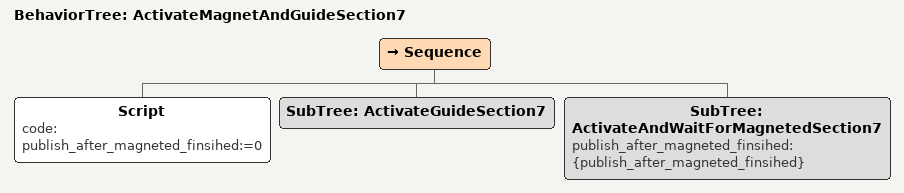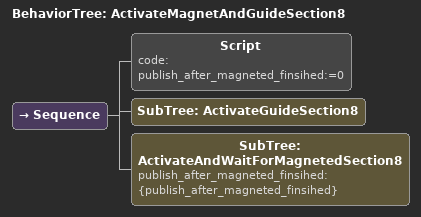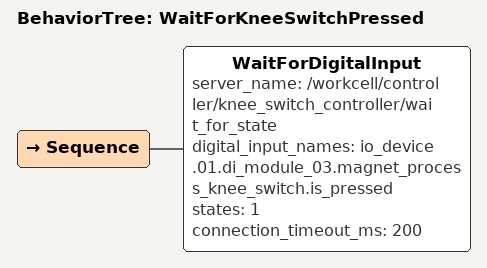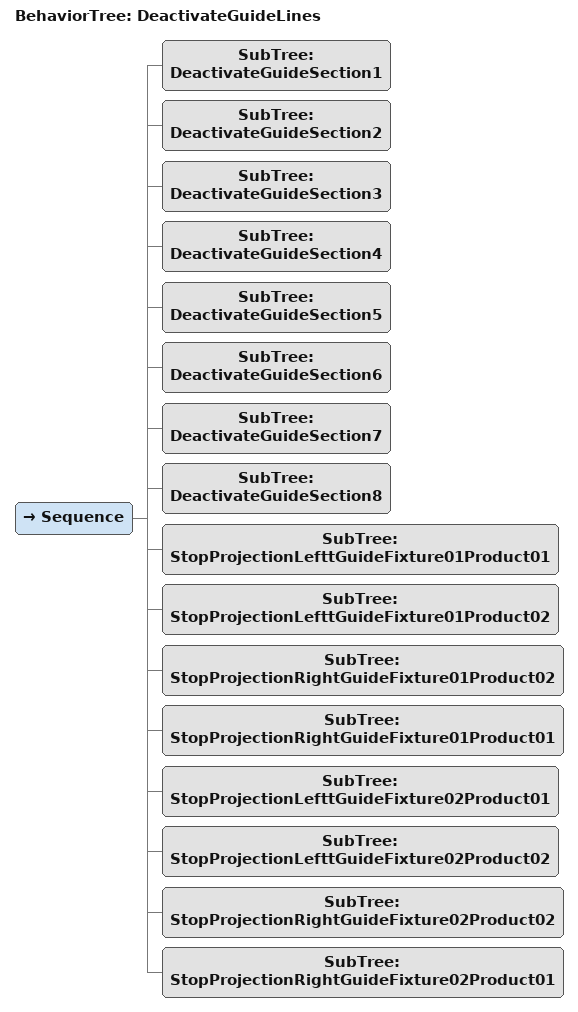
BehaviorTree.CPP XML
<BehaviorTree ID="ActivateMagnetAndGuideSection7">
    <Sequence>
        <Script code="publish_after_magneted_finsihed:=0"/>
        <SubTree ID="ActivateGuideSection7"/>
        <SubTree ID="ActivateAndWaitForMagnetedSection7" publish_after_magneted_finsihed="{publish_after_magneted_finsihed}"/>

    </Sequence>
</BehaviorTree>

<BehaviorTree ID="ActivateMagnetAndGuideSection8">
    <Sequence>
        <Script code="publish_after_magneted_finsihed:=0"/>
        <SubTree ID="ActivateGuideSection8"/>
        <SubTree ID="ActivateAndWaitForMagnetedSection8" publish_after_magneted_finsihed="{publish_after_magneted_finsihed}"/>

    </Sequence>
</BehaviorTree>

<BehaviorTree ID="WaitForKneeSwitchPressed">
    <Sequence>
        <WaitForDigitalInput server_name="/workcell/controller/knee_switch_controller/wait_for_state" digital_input_names="io_device.01.di_module_03.magnet_process_knee_switch.is_pressed" states="1" connection_timeout_ms="200"/>
    </Sequence>
</BehaviorTree>

<BehaviorTree ID="DeactivateGuideLines">
    <Sequence>
       <SubTree ID="DeactivateGuideSection1"/>
       <SubTree ID="DeactivateGuideSection2"/>
       <SubTree ID="DeactivateGuideSection3"/>
       <SubTree ID="DeactivateGuideSection4"/>
       <SubTree ID="DeactivateGuideSection5"/>
       <SubTree ID="DeactivateGuideSection6"/>
       <SubTree ID="DeactivateGuideSection7"/>
       <SubTree ID="DeactivateGuideSection8"/>
       <SubTree ID="StopProjectionLefttGuideFixture01Product01"/>
       <SubTree ID="StopProjectionLefttGuideFixture01Product02"/>
       <SubTree ID="StopProjectionRightGuideFixture01Product02"/>
       <SubTree ID="StopProjectionRightGuideFixture01Product01"/>
       <SubTree ID="StopProjectionLefttGuideFixture02Product01"/>
       <SubTree ID="StopProjectionLefttGuideFixture02Product02"/>
       <SubTree ID="StopProjectionRightGuideFixture02Product02"/>
       <SubTree ID="StopProjectionRightGuideFixture02Product01"/>
    </Sequence>
</BehaviorTree>
